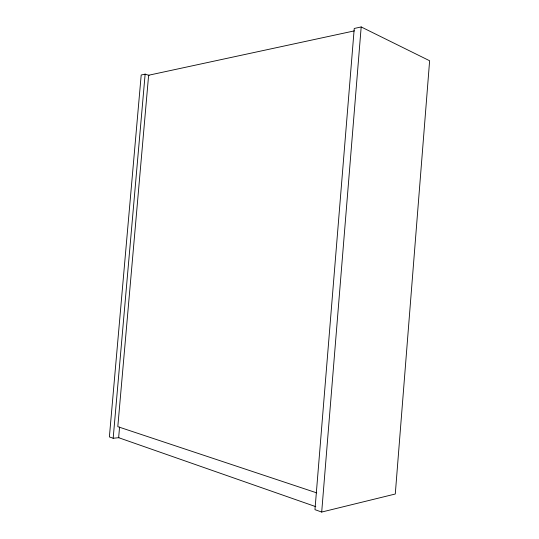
<?xml version="1.0" encoding="UTF-8"?>
<svg xmlns="http://www.w3.org/2000/svg" width="539" height="539" viewBox="0 0 539 539"><rect width="100%" height="100%" fill="white"/><g stroke="black" fill="none" stroke-linecap="round" stroke-linejoin="round"><path stroke-width="0.81" d="M321.695 512.05L361.184 26.95L354.238 28.466L314.965 509.665L321.695 512.05L395.282 494.014L429.623 60.752L361.184 26.95M118.991 437.655L113.17 438.268L145.139 74.139L149.155 75.406M119.57 427.043L118.641 437.688L315.78 506.66M145.139 74.139L141.198 75.002L109.377 436.92L113.17 438.268M354.413 30.864L148.623 75.238L117.805 426.672L316.716 492.868"/></g></svg>
